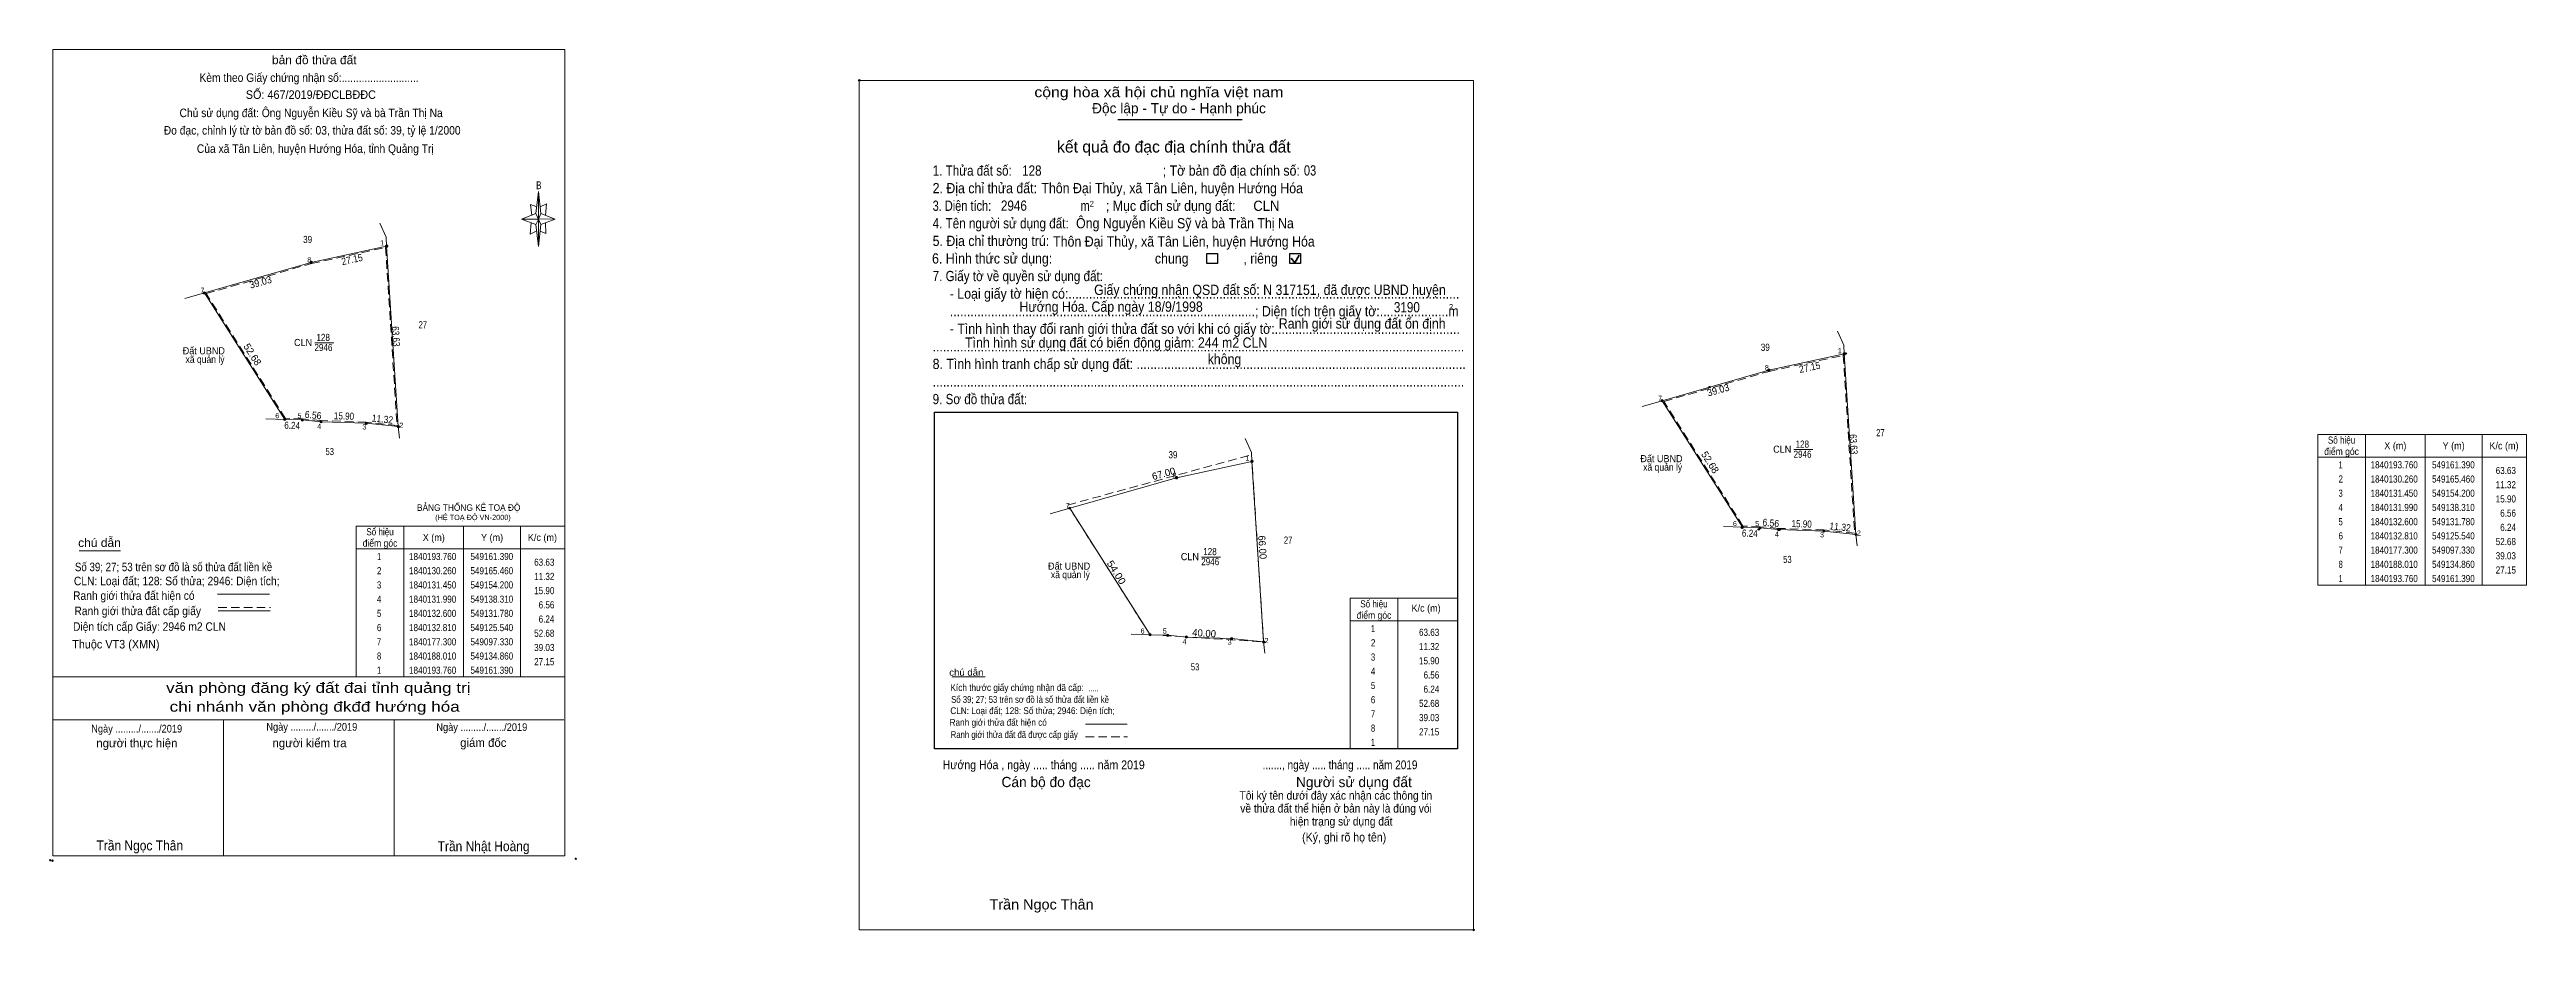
# Model space of a CAD drawing. Header units: metres. Extents: x 548530 to 549401, y 1839991 to 1840301.
import ezdxf
from ezdxf.enums import TextEntityAlignment as Align

# ---------------------------------------------------------------- set-up
doc = ezdxf.new("R2010")
doc.units = ezdxf.units.M
doc.header["$PDMODE"] = 32
doc.header["$PDSIZE"] = 0.5
doc.linetypes.add('MEDIUM_DASHED', pattern=[4.5, 3, -1.5])
for name, color, linetype, lineweight in [('1', 7, 'Continuous', 13), ('10', 7, 'Continuous', 13), ('17', 7, 'Continuous', 13), ('2', 7, 'Continuous', 25), ('36', 7, 'Continuous', 13), ('5', 7, 'Continuous', 13), ('6', 7, 'Continuous', 13), ('63', 7, 'Continuous', 13)]:
    doc.layers.add(name, color=color, linetype=linetype, lineweight=lineweight)
doc.layers.add('12', color=7, linetype='Continuous')

msp = doc.modelspace()

# ---------------------------------------------------------------- hatches: boundary and pattern name
at = {"layer": '63'}
for points in [[(548649.33, 1840231.69, 1), (548648.53, 1840231.69, 1)], [(548622.8, 1840225.94, 1), (548622, 1840225.94, 1)], [(548585.27, 1840215.23, 1), (548584.47, 1840215.23, 1)], [(549161.79, 1840193.76, 1), (549160.99, 1840193.76, 1)], [(549135.26, 1840188.01, 1), (549134.46, 1840188.01, 1)], [(549097.73, 1840177.3, 1), (549096.93, 1840177.3, 1)], [(548613.48, 1840170.74, 1), (548612.68, 1840170.74, 1)], [(548619.72, 1840170.53, 1), (548618.92, 1840170.53, 1)], [(548626.25, 1840169.92, 1), (548625.45, 1840169.92, 1)], [(548642.14, 1840169.38, 1), (548641.34, 1840169.38, 1)], [(548653.4, 1840168.19, 1), (548652.6, 1840168.19, 1)], [(548927.02, 1840150.22, 1), (548926.22, 1840150.22, 1)], [(548953.55, 1840155.97, 1), (548952.75, 1840155.97, 1)], [(548889.49, 1840139.51, 1), (548888.69, 1840139.51, 1)], [(549125.94, 1840132.81, 1), (549125.14, 1840132.81, 1)], [(549132.18, 1840132.6, 1), (549131.38, 1840132.6, 1)], [(549138.71, 1840131.99, 1), (549137.91, 1840131.99, 1)], [(549154.6, 1840131.45, 1), (549153.8, 1840131.45, 1)], [(549165.86, 1840130.26, 1), (549165.06, 1840130.26, 1)], [(548917.7, 1840095.02, 1), (548916.9, 1840095.02, 1)], [(548923.94, 1840094.81, 1), (548923.14, 1840094.81, 1)], [(548930.47, 1840094.2, 1), (548929.67, 1840094.2, 1)], [(548946.36, 1840093.66, 1), (548945.56, 1840093.66, 1)], [(548957.62, 1840092.47, 1), (548956.82, 1840092.47, 1)]]:
    msp.add_hatch(color=256, dxfattribs=at).paths.add_polyline_path(points)

# ---------------------------------------------------------------- linework, layer by layer
at = {"layer": '1'}
msp.add_lwpolyline([(549161.39, 1840193.76), (549165.46, 1840130.26), (549154.2, 1840131.45), (549138.31, 1840131.99), (549131.78, 1840132.6), (549125.54, 1840132.81), (549097.33, 1840177.3), (549134.86, 1840188.01)], close=True, dxfattribs=at)
at = {"layer": '10'}
for p, q in [((549158.98, 1840201.82), (549161.17, 1840196.88)), ((549125.54, 1840132.81), (549097.33, 1840177.3)), ((549143.63, 1840160.1), (549150.37, 1840160.1)), ((549125.54, 1840132.81), (549118.88, 1840133.04))]:
    msp.add_line(p, q, dxfattribs=at)
at = {"layer": '10', "linetype": 'MEDIUM_DASHED'}
for points in [[(548917.3, 1840095.02), (548888.38, 1840140.62), (548953, 1840158.33)], [(548917.3, 1840095.02), (548957.22, 1840092.47), (548953, 1840158.33)]]:
    msp.add_lwpolyline(points, dxfattribs=at)
at = {"layer": '10'}
msp.add_lwpolyline([(549138.31, 1840131.99), (549131.78, 1840132.6), (549125.54, 1840132.81)], dxfattribs=at)
at = {"layer": '12'}
for p in [(549161.88, 1840193.87), (549134.86, 1840188.01), (549114.09, 1840182.08), (549125.39, 1840132.67), (549131.31, 1840132.03), (549138.64, 1840131.98), (549154.2, 1840131.45), (549165.46, 1840130.26)]:
    msp.add_point(p, dxfattribs=at)
at = {"layer": '17'}
for p, q in [((548540.88, 1840124.51), (548555.36, 1840124.51)), ((548847.77, 1840080.21), (548859.35, 1840080.21))]:
    msp.add_line(p, q, dxfattribs=at)
at = {"layer": '2'}
for p, q in [((548906.03, 1840276.26), (548949.72, 1840276.26)), ((548841.54, 1840173.24), (549025.44, 1840173.24)), ((549025.44, 1840173.24), (549025.44, 1840054.86))]:
    msp.add_line(p, q, dxfattribs=at)
at = {"layer": '2', "lineweight": 35}
for p, q in [((548966.96, 1840227.43), (548968.19, 1840225.83)), ((548968.19, 1840225.83), (548969.69, 1840228.51))]:
    msp.add_line(p, q, dxfattribs=at)
at = {"layer": '2', "lineweight": 13}
msp.add_lwpolyline([(548815.05, 1840289.97), (549031.06, 1840289.97), (549031.06, 1839991.19), (548815.05, 1839991.19)], close=True, dxfattribs=at)
at = {"layer": '2'}
for points in [[(548937.29, 1840229.03), (548941, 1840229.03), (548941, 1840225.57), (548937.29, 1840225.57)], [(548966.48, 1840229.03), (548970.19, 1840229.03), (548970.19, 1840225.57), (548966.48, 1840225.57)]]:
    msp.add_lwpolyline(points, close=True, dxfattribs=at)
msp.add_lwpolyline([(549025.44, 1840054.86), (548841.54, 1840054.86), (548841.54, 1840173.24)], dxfattribs=at)
for p in [(548815.05, 1840289.97), (549031.06, 1839991.19)]:
    msp.add_point(p, dxfattribs=at)
at = {"layer": '36'}
for p, q in [((549134.86, 1840188.01), (549161.39, 1840193.76)), ((549161.17, 1840196.88), (549161.39, 1840193.76)), ((549165.46, 1840130.26), (549161.39, 1840193.76)), ((549097.33, 1840177.3), (549134.86, 1840188.01)), ((549090.38, 1840175.33), (549097.33, 1840177.3)), ((549165.46, 1840130.26), (549165.94, 1840126.26))]:
    msp.add_line(p, q, dxfattribs=at)
msp.add_lwpolyline([(549165.46, 1840130.26), (549154.2, 1840131.45), (549138.31, 1840131.99)], dxfattribs=at)
at = {"layer": '5'}
for p, q in [((548701.34, 1840243.1), (548702.34, 1840250.9)), ((548701.34, 1840239.3), (548696.34, 1840241.1)), ((548703.14, 1840239.3), (548702.34, 1840231.5)), ((548704.94, 1840236.1), (548702.94, 1840236.9)), ((548703.14, 1840243.1), (548708.14, 1840241.1)), ((548704.74, 1840239.9), (548704.94, 1840236.1)), ((548531.6, 1840080.22), (548711.6, 1840080.22)), ((548531.6, 1840065.02), (548711.2, 1840065.02)), ((548531.6, 1840065.02), (548711.2, 1840065.02)), ((548531.6, 1840065.02), (548711.2, 1840065.02)), ((548591.6, 1840017.22), (548591.6, 1840065.02)), ((548651.6, 1840017.22), (548651.6, 1840065.02))]:
    msp.add_line(p, q, dxfattribs=at)
for points in [[(548531.6, 1840300.82), (548711.6, 1840300.82), (548711.6, 1840017.22), (548531.6, 1840017.22)], [(548702.34, 1840250.9), (548703.14, 1840243.1), (548702.34, 1840241.1)], [(548702.34, 1840241.1), (548696.34, 1840241.1), (548701.34, 1840243.1), (548703.14, 1840239.3), (548708.14, 1840241.1), (548702.34, 1840241.3)], [(548702.34, 1840241.1), (548702.34, 1840231.5), (548701.34, 1840239.3)]]:
    msp.add_lwpolyline(points, close=True, dxfattribs=at)
for points in [[(548701.74, 1840245.5), (548699.54, 1840246.3), (548699.94, 1840242.5)], [(548702.94, 1840245.5), (548705.14, 1840246.5), (548704.74, 1840242.5)], [(548702.34, 1840241.1), (548701.34, 1840243.1), (548696.34, 1840241.1)], [(548699.74, 1840239.9), (548699.34, 1840235.9), (548701.54, 1840236.9)], [(548702.34, 1840241.1), (548703.14, 1840239.3), (548708.14, 1840241.1)], [(548711.6, 1840017.22), (548531.6, 1840017.22), (548531.6, 1840065.02)]]:
    msp.add_lwpolyline(points, dxfattribs=at)
for p in [(548530.66, 1840015.68), (548531.46, 1840015.54)]:
    msp.add_point(p, dxfattribs=at)
at = {"layer": '6'}
for p, q in [((548589.46, 1840109.25), (548607.74, 1840109.25)), ((548589.74, 1840103.39), (548608.02, 1840103.39)), ((548894.66, 1840063.57), (548909.28, 1840063.57))]:
    msp.add_line(p, q, dxfattribs=at)
at = {"layer": '6', "linetype": 'MEDIUM_DASHED'}
for p, q in [((548589.74, 1840104.63), (548608.14, 1840104.63)), ((548894.64, 1840059.06), (548909.36, 1840059.06))]:
    msp.add_line(p, q, dxfattribs=at)
at = {"layer": '6'}
msp.add_point((548715.4, 1840016.22), dxfattribs=at)
at = {"layer": '63'}
for p, q in [((548646.52, 1840239.75), (548648.71, 1840234.81)), ((548622.4, 1840225.94), (548648.93, 1840231.69)), ((548648.71, 1840234.81), (548648.93, 1840231.69)), ((548653, 1840168.19), (548648.93, 1840231.69)), ((548584.87, 1840215.23), (548622.4, 1840225.94)), ((548577.92, 1840213.26), (548584.87, 1840215.23)), ((548613.08, 1840170.74), (548584.87, 1840215.23)), ((548623.63, 1840197.63), (548630.37, 1840197.63)), ((548613.08, 1840170.74), (548606.42, 1840170.97)), ((548653, 1840168.19), (548653.48, 1840164.19)), ((548950.74, 1840164.03), (548952.93, 1840159.09)), ((548952.93, 1840159.09), (548953.15, 1840155.97)), ((549327.81, 1840157.47), (549401.21, 1840157.47)), ((549344.61, 1840165.47), (549344.61, 1840112.47)), ((549365.61, 1840165.47), (549365.61, 1840112.47)), ((549385.61, 1840165.47), (549385.61, 1840112.47)), ((548889.09, 1840139.51), (548926.62, 1840150.22)), ((548926.62, 1840150.22), (548953.15, 1840155.97)), ((548957.22, 1840092.47), (548953.15, 1840155.97)), ((548655, 1840133.22), (548655, 1840080.22)), ((548676, 1840133.22), (548676, 1840080.22)), ((548696, 1840133.22), (548696, 1840080.22)), ((548882.14, 1840137.54), (548889.09, 1840139.51)), ((548917.3, 1840095.02), (548889.09, 1840139.51)), ((548638.2, 1840125.22), (548711.6, 1840125.22)), ((548935.39, 1840122.31), (548942.13, 1840122.31)), ((549004.44, 1840107.86), (549004.44, 1840054.86)), ((549025.44, 1840107.86), (549025.44, 1840054.86)), ((548987.64, 1840099.86), (549025.44, 1840099.86)), ((548917.3, 1840095.02), (548910.64, 1840095.25)), ((548957.22, 1840092.47), (548957.7, 1840088.47))]:
    msp.add_line(p, q, dxfattribs=at)
for points in [[(548648.93, 1840231.69), (548653, 1840168.19), (548641.74, 1840169.38), (548625.85, 1840169.92), (548619.32, 1840170.53), (548613.08, 1840170.74), (548584.87, 1840215.23), (548622.4, 1840225.94)], [(549327.81, 1840165.47), (549401.21, 1840165.47), (549401.21, 1840112.47), (549327.81, 1840112.47)], [(548953.15, 1840155.97), (548957.22, 1840092.47), (548945.96, 1840093.66), (548930.07, 1840094.2), (548923.54, 1840094.81), (548917.3, 1840095.02), (548889.09, 1840139.51), (548926.62, 1840150.22)], [(548638.2, 1840133.22), (548711.6, 1840133.22), (548711.6, 1840080.22), (548638.2, 1840080.22)]]:
    msp.add_lwpolyline(points, close=True, dxfattribs=at)
at = {"layer": '63', "linetype": 'MEDIUM_DASHED'}
for points in [[(548648.56, 1840231.2), (548652.57, 1840168.64), (548641.77, 1840169.78), (548625.88, 1840170.32), (548619.35, 1840170.93), (548613.3, 1840171.13), (548585.49, 1840214.99), (548622.5, 1840225.55)], [(549161.02, 1840193.27), (549165.03, 1840130.71), (549154.23, 1840131.85), (549138.34, 1840132.39), (549131.81, 1840133), (549125.76, 1840133.2), (549097.95, 1840177.06), (549134.96, 1840187.62)]]:
    msp.add_lwpolyline(points, close=True, dxfattribs=at)
at = {"layer": '63'}
for points in [[(548625.85, 1840169.92), (548619.32, 1840170.53), (548613.08, 1840170.74)], [(548653, 1840168.19), (548641.74, 1840169.38), (548625.85, 1840169.92)], [(549025.44, 1840054.86), (548987.64, 1840054.86), (548987.64, 1840107.86), (549025.44, 1840107.86)], [(548930.07, 1840094.2), (548923.54, 1840094.81), (548917.3, 1840095.02)], [(548957.22, 1840092.47), (548945.96, 1840093.66), (548930.07, 1840094.2)]]:
    msp.add_lwpolyline(points, dxfattribs=at)
at = {"layer": '63', "linetype": 'MEDIUM_DASHED'}
for centre in [(548648.93, 1840231.69), (548622.4, 1840225.94), (549161.39, 1840193.76), (549134.86, 1840188.01), (548926.62, 1840150.22), (548953.15, 1840155.97)]:
    msp.add_circle(centre, 0.4, dxfattribs=at)
at = {"layer": '63'}
for centre in [(548584.87, 1840215.23), (548584.87, 1840215.23), (549097.33, 1840177.3), (549097.33, 1840177.3), (548613.08, 1840170.74), (548619.32, 1840170.53), (548625.85, 1840169.92), (548641.74, 1840169.38), (548653, 1840168.19), (548889.09, 1840139.51), (548889.09, 1840139.51), (549125.54, 1840132.81), (549131.78, 1840132.6), (549138.31, 1840131.99), (549154.2, 1840131.45), (549165.46, 1840130.26), (548917.3, 1840095.02), (548923.54, 1840094.81), (548930.07, 1840094.2), (548945.96, 1840093.66), (548957.22, 1840092.47)]:
    msp.add_circle(centre, 0.4, dxfattribs=at)

# ---------------------------------------------------------------- texts
at = {"layer": '1'}
for s, width, p in [('CLN', 0.95, (549139.555, 1840159.01)), ('2946', 0.85, (549146.71, 1840157.25)), ('128', 0.85, (549146.62, 1840160.79))]:
    msp.add_text(s, height=2.5, dxfattribs=dict(at, width=width)).set_placement(p, align=Align.CENTER)
for s, height, width, p in [('BẢNG THỐNG KÊ TOẠ ĐỘ ', 2.3, 0.95, (548659.59, 1840138.57)), ('(HỆ TOẠ ĐỘ VN-2000)', 1.86, 0.9, (548665.99, 1840135.33))]:
    msp.add_text(s, height=height, dxfattribs=dict(at, width=width)).set_placement(p)
at = {"layer": '10'}
for s, width, p in [('39', 0.85, (549133.605, 1840194.85)), ('27', 0.8, (549174.09, 1840164.83)), ('Đất UBND', 0.95, (549097.11, 1840155.69)), (' xã quản lý', 0.9, (549097.115, 1840152.69)), ('53', 0.8, (549141.39, 1840120.25))]:
    msp.add_text(s, height=2.5, dxfattribs=dict(at, width=width)).set_placement(p, align=Align.CENTER)
msp.add_text('66.00', height=2.5, rotation=273.666, dxfattribs=at).set_placement((548955.591, 1840125.7), align=Align.CENTER)
at = {"layer": '10', "width": 1.1}
msp.add_text('54.00', height=2.5, rotation=302.383, dxfattribs=at).set_placement((548904.426, 1840116.264), align=Align.CENTER)
at = {"layer": '12'}
for s, width, p in [('47', 1.3, (549161.88, 1840193.87)), ('46', 1.25, (549134.86, 1840188.01)), ('45', 1.25, (549114.09, 1840182.08)), ('44', 1.25, (549125.39, 1840132.67)), ('43', 1.3, (549131.31, 1840132.03)), ('42', 1.3, (549138.64, 1840131.98)), ('41', 1.25, (549154.2, 1840131.45)), ('40', 1.3, (549165.46, 1840130.26))]:
    msp.add_text(s, height=0.2, dxfattribs=dict(at, width=width)).set_placement(p)
at = {"layer": '2'}
for s, height, width, p in [('cộng hòa xã hội chủ nghĩa việt nam', 3.606, 1.15, (548876.65, 1840284.06)), ('2. Địa chỉ thửa đất:', 3.606, 0.9, (548840.88, 1840250.27)), ('1. Thửa đất số:', 3.606, 0.85, (548840.88, 1840256.45)), ('128', 3.61, 0.85, (548872.33, 1840256.45)), ('Thôn Đại Thủy, xã Tân Liên, huyện Hướng Hóa', 3.61, 0.9, (548879.1, 1840250.27)), ('; Tờ bản đồ địa chính số:', 3.606, 0.9, (548921.78, 1840256.45)), ('03', 3.61, 0.8, (548971.41, 1840256.5)), ('3. Diện tích:', 3.606, 0.8, (548840.88, 1840244.08)), ('2946', 3.61, 0.85, (548864.88, 1840244.11)), ('m', 3.606, 0.8, (548892.86, 1840244.08)), ('2', 2.06, 0.8, (548896.1, 1840245.53)), ('; Mục đích sử dụng đất:', 3.606, 0.9, (548901.79, 1840244.08)), (' CLN', 3.61, 0.95, (548952.35, 1840244.06)), ('4. Tên người sử dụng đất:', 3.606, 0.85, (548840.88, 1840237.91)), ('5. Địa chỉ thường trú:', 3.606, 0.9, (548840.88, 1840231.72)), ('Ông Nguyễn Kiều Sỹ và bà Trần Thị Na', 3.61, 0.9, (548891.3, 1840237.93)), ('6. Hình thức sử dụng:', 3.606, 0.9, (548840.67, 1840225.54)), ('Thôn Đại Thủy, xã Tân Liên, huyện Hướng Hóa', 3.61, 0.9, (548883.24, 1840231.51)), ('chung                , riêng', 3.606, 0.9, (548919.02, 1840225.54)), ('7. Giấy tờ về quyền sử dụng đất:', 3.606, 0.85, (548840.88, 1840219.36)), ('Giấy chứng nhận QSD đất số: N 317151, đã được UBND huyện', 3.61, 0.9, (548897.65, 1840214.51)), ('     - Loại giấy tờ hiện có:..................................................................................................................', 3.606, 0.9, (548840.88, 1840213.18)), ('     .........................................................................................; Diện tích trên giấy tờ:....................m', 3.606, 0.9, (548840.88, 1840206.99)), ('Hướng Hóa. Cấp ngày 18/9/1998', 3.61, 0.9, (548871.4, 1840208.59)), ('3190', 3.61, 0.85, (549003.03, 1840208.39)), ('2', 2.06, 0.8, (549022.41, 1840209.27)), ('     - Tình hình thay đổi ranh giới thửa đất so với khi có giấy tờ:......................................................', 3.606, 0.9, (548840.88, 1840200.82)), ('Ranh giới sử dụng đất ổn định', 3.61, 0.9, (548962.57, 1840202.66)), ('8. Tình hình tranh chấp sử dụng đất: ................................................................................................', 3.606, 0.9, (548840.88, 1840188.45)), ('...........................................................................................................................................................', 3.606, 0.9, (548840.88, 1840194.63)), ('Tình hình sử dụng đất có biến động giảm: 244 m2 CLN', 3.61, 0.9, (548852.26, 1840195.94)), ('không', 3.606, 0.9, (548937.57, 1840190.15)), ('9. Sơ đồ thửa đất:', 3.606, 0.85, (548840.88, 1840176.09)), ('...........................................................................................................................................................', 3.606, 0.9, (548840.88, 1840182.27)), ('Hướng Hóa , ngày ..... tháng ..... năm 2019', 3.088, 0.9, (548844.41, 1840047.72)), ('......., ngày ..... tháng ..... năm 2019', 3.088, 0.85, (548956.88, 1840047.72)), ('(Ký, ghi rõ họ tên)', 3.091, 0.9, (548970.77, 1840022.27)), ('Trần Ngọc Thân', 3.608, 1.05, (548860.86, 1839998.37))]:
    msp.add_text(s, height=height, dxfattribs=dict(at, width=width)).set_placement(p)
for s, p in [('Độc lập - Tự do - Hạnh phúc', (548896.92, 1840278.37)), ('Cán bộ đo đạc', (548865.09, 1840041.41)), ('Người sử dụng đất', (548968.62, 1840041.41))]:
    msp.add_text(s, height=3.606, dxfattribs=at).set_placement(p)
for s, height, p in [('kết quả đo đạc địa chính thửa đất', 4.121, (548925.68, 1840264.59)), ('.', 1.03, (549031.05, 1839990.64))]:
    msp.add_text(s, height=height, dxfattribs=at).set_placement(p, align=Align.CENTER)
for s, height, width, p in [('.....', 2, 0.95, (548897.465, 1840075.15)), ('Tôi ký tên dưới đây xác nhận các thông tin', 2.979, 0.9, (548982.645, 1840037)), ('về thửa đất thể hiện ở bản này là đúng vói', 2.979, 0.9, (548982.7, 1840032.45)), ('hiện trạng sử dụng đất', 2.979, 0.9, (548984.5, 1840027.89))]:
    msp.add_text(s, height=height, dxfattribs=dict(at, width=width)).set_placement(p, align=Align.CENTER)
at = {"layer": '5'}
for s, height, width, p in [('bản đồ thửa đất', 3, 1.05, (548623.48, 1840295.66)), ('Kèm theo Giấy chứng nhận số:...........................', 3, 0.9, (548621.64, 1840289.44)), ('Chủ sử dụng đất: Ông Nguyễn Kiều Sỹ và bà Trần Thị Na', 3, 0.9, (548622.375, 1840277.04)), ('SỐ: 467/2019/ĐĐCLBĐĐC', 3, 0.95, (548622.28, 1840283.46)), ('Đo đạc, chỉnh lý từ tờ bản đồ số: 03, thửa đất số: 39, tỷ lệ 1/2000 ', 3, 0.9, (548623.245, 1840270.9)), ('Của xã Tân Liên, huyện Hướng Hóa, tỉnh Quảng Trị', 3, 0.9, (548623.835, 1840264.48)), ('B', 2.755, 0.75, (548702.415, 1840251.7)), ('văn phòng đăng ký đất đai tỉnh quảng trị', 3.6, 1.25, (548624.915, 1840074.57)), ('chi nhánh văn phòng đkđđ hướng hóa', 3.6, 1.25, (548623.63, 1840067.93)), ('Ngày ........./......./2019', 2.7, 0.9, (548561.055, 1840060.62)), ('Ngày ........./......./2019', 2.7, 0.9, (548622.615, 1840061.26)), ('Ngày ........./......./2019', 2.7, 0.9, (548682.375, 1840061.16)), ('Trần Ngọc Thân', 3.5, 0.9, (548562.135, 1840019.14)), ('Trần Nhật Hoàng', 3.5, 0.9, (548683.015, 1840018.88))]:
    msp.add_text(s, height=height, dxfattribs=dict(at, width=width)).set_placement(p, align=Align.CENTER)
for s, p in [('người thực hiện', (548561.105, 1840055.4)), ('người kiểm tra', (548621.815, 1840055.44)), ('giám đốc', (548682.91, 1840055.56))]:
    msp.add_text(s, height=3, dxfattribs=at).set_placement(p, align=Align.CENTER)
at = {"layer": '6'}
for s, height, width, p in [('chú dẫn', 3, 1.05, (548540.48, 1840125.87)), ('CLN: Loại đất; 128: Số thửa; 2946: Diện tích;', 3, 0.9, (548538.98, 1840112.41)), ('Số 39; 27; 53 trên sơ đồ là số thửa đất liền kề', 3, 0.85, (548539.34, 1840117.35)), ('Ranh giới thửa đất hiện có ', 3, 0.9, (548538.68, 1840107.27)), ('Ranh giới thửa đất cấp giấy', 3, 0.9, (548539.14, 1840101.89)), ('Diện tích cấp Giấy: 2946 m2 CLN', 3, 0.9, (548538.66, 1840096.38)), ('Thuộc VT3 (XMN)', 3, 0.95, (548538.37, 1840090.17)), ('chú dẫn', 2.4, 1.05, (548846.72, 1840080.57)), ('Kích thước giấy chứng nhận đã cấp:', 2.4, 0.9, (548847.16, 1840075.21)), ('Số 39; 27; 53 trên sơ đồ là số thửa đất liền kề', 2.4, 0.85, (548847.38, 1840071.05)), ('Ranh giới thửa đất hiện có ', 2.4, 0.9, (548846.85, 1840062.98)), ('CLN: Loại đất; 128: Số thửa; 2946: Diện tích;', 2.4, 0.9, (548847.09, 1840067.09)), ('Ranh giới thửa đất đã được cấp giấy', 2.4, 0.85, (548847.22, 1840058.68))]:
    msp.add_text(s, height=height, dxfattribs=dict(at, width=width)).set_placement(p)
at = {"layer": '63'}
for s, width, p in [('39', 0.85, (548621.145, 1840232.78)), ('128', 0.85, (548626.62, 1840198.32)), ('27', 0.8, (548661.63, 1840202.76)), ('Đất UBND', 0.95, (548584.65, 1840193.62)), (' xã quản lý', 0.9, (548584.655, 1840190.62)), ('CLN', 0.95, (548619.555, 1840196.54)), ('2946', 0.85, (548626.71, 1840194.78)), ('53', 0.8, (548628.93, 1840158.18)), ('39', 0.85, (548925.365, 1840157.06)), ('điểm góc', 0.9, (549336.21, 1840158.22)), ('Số hiệu', 0.85, (549336.21, 1840162.22)), ('X (m)', 0.95, (549355.11, 1840160.22)), ('Y (m)', 0.95, (549375.605, 1840160.22)), ('K/c (m)', 0.95, (549393.31, 1840160.22)), (' 2', 0.85, (549335.51, 1840148.52)), (' 1', 0.75, (549335.505, 1840153.52)), ('1840193.760', 0.85, (549354.71, 1840153.52)), ('1840130.260', 0.85, (549354.71, 1840148.52)), ('549161.390', 0.85, (549375.515, 1840153.52)), ('549165.460', 0.85, (549375.515, 1840148.52)), (' 4', 0.85, (549335.505, 1840138.52)), (' 3', 0.8, (549335.51, 1840143.52)), ('1840131.450', 0.85, (549354.71, 1840143.52)), ('1840131.990', 0.85, (549354.71, 1840138.52)), ('549154.200', 0.85, (549375.515, 1840143.52)), ('549138.310', 0.85, (549375.515, 1840138.52)), ('Số hiệu', 0.85, (548646.6, 1840129.97)), (' 5', 0.8, (549335.51, 1840133.52)), (' 6', 0.85, (549335.51, 1840128.52)), ('1840132.600', 0.85, (549354.71, 1840133.52)), ('1840132.810', 0.85, (549354.71, 1840128.52)), ('549131.780', 0.85, (549375.515, 1840133.52)), ('549125.540', 0.85, (549375.515, 1840128.52)), ('điểm góc', 0.9, (548646.6, 1840125.97)), (' 1', 0.75, (548645.895, 1840121.27)), ('1840193.760', 0.85, (548665.1, 1840121.27)), ('X (m)', 0.95, (548665.5, 1840127.97)), ('549161.390', 0.85, (548685.905, 1840121.27)), ('Y (m)', 0.95, (548685.995, 1840127.97)), ('K/c (m)', 0.95, (548703.7, 1840127.97)), ('CLN', 0.95, (548931.315, 1840121.22)), ('128', 0.85, (548938.38, 1840123)), ('27', 0.8, (548965.85, 1840127.04)), (' 7', 0.8, (549335.51, 1840123.52)), ('1840177.300', 0.85, (549354.71, 1840123.52)), ('549097.330', 0.85, (549375.515, 1840123.52)), (' 3', 0.8, (548645.9, 1840111.27)), (' 2', 0.85, (548645.9, 1840116.27)), ('1840130.260', 0.85, (548665.1, 1840116.27)), ('1840131.450', 0.85, (548665.1, 1840111.27)), ('549165.460', 0.85, (548685.905, 1840116.27)), ('549154.200', 0.85, (548685.905, 1840111.27)), ('Đất UBND', 0.95, (548888.87, 1840117.9)), (' xã quản lý', 0.9, (548888.875, 1840114.9)), ('2946', 0.85, (548938.47, 1840119.46)), (' 8', 0.8, (549335.51, 1840118.52)), (' 1', 0.75, (549335.505, 1840113.52)), ('1840188.010', 0.85, (549354.71, 1840118.52)), ('1840193.760', 0.85, (549354.71, 1840113.52)), ('549134.860', 0.85, (549375.515, 1840118.52)), ('549161.390', 0.85, (549375.515, 1840113.52)), (' 4', 0.85, (548645.895, 1840106.27)), ('1840131.990', 0.85, (548665.1, 1840106.27)), ('549138.310', 0.85, (548685.905, 1840106.27)), ('Số hiệu', 0.85, (548996.04, 1840104.61)), ('K/c (m)', 0.95, (549014.36, 1840103.11)), (' 5', 0.8, (548645.9, 1840101.27)), (' 6', 0.85, (548645.9, 1840096.27)), ('1840132.600', 0.85, (548665.1, 1840101.27)), ('1840132.810', 0.85, (548665.1, 1840096.27)), ('549131.780', 0.85, (548685.905, 1840101.27)), ('549125.540', 0.85, (548685.905, 1840096.27)), ('điểm góc', 0.9, (548996.04, 1840100.61)), (' 1', 0.75, (548995.335, 1840095.91)), (' 8', 0.8, (548645.9, 1840086.27)), (' 7', 0.8, (548645.9, 1840091.27)), ('1840177.300', 0.85, (548665.1, 1840091.27)), ('1840188.010', 0.85, (548665.1, 1840086.27)), ('549097.330', 0.85, (548685.905, 1840091.27)), ('549134.860', 0.85, (548685.905, 1840086.27)), (' 3', 0.8, (548995.34, 1840085.91)), (' 2', 0.85, (548995.34, 1840090.91)), (' 1', 0.75, (548645.895, 1840081.27)), ('1840193.760', 0.85, (548665.1, 1840081.27)), ('549161.390', 0.85, (548685.905, 1840081.27)), ('53', 0.8, (548933.15, 1840082.46)), (' 4', 0.85, (548995.335, 1840080.91)), (' 5', 0.8, (548995.34, 1840075.91)), (' 6', 0.85, (548995.34, 1840070.91)), (' 8', 0.8, (548995.34, 1840060.91)), (' 7', 0.8, (548995.34, 1840065.91)), (' 1', 0.75, (548995.335, 1840055.91))]:
    msp.add_text(s, height=2.5, dxfattribs=dict(at, width=width)).set_placement(p, align=Align.CENTER)
for s, height, width, p in [(' 8', 1.8, 0.95, (548622.4, 1840225.94)), (' 1', 1.8, 0.9, (548648.01, 1840231.93)), (' 7', 1.8, 0.9, (548584.87, 1840215.23)), (' 1', 1.8, 0.9, (549160.47, 1840194)), (' 8', 1.8, 0.95, (549134.86, 1840188.01)), (' 7', 1.8, 0.9, (549097.33, 1840177.3)), (' 6', 1.8, 0.9, (548611.15, 1840171.13)), (' 5', 1.8, 0.9, (548618.97, 1840171.12)), (' 4', 1.8, 0.95, (548625.9, 1840167.39)), (' 3', 1.8, 0.95, (548641.77, 1840167.19)), (' 2', 1.8, 0.9, (548654.76, 1840167.78)), (' 1', 1.8, 0.9, (548952.23, 1840156.21)), (' 8', 1.8, 0.95, (548926.62, 1840150.22)), ('63.63', 2.5, 0.85, (549397.51, 1840151.52)), ('11.32', 2.5, 0.85, (549397.51, 1840146.52)), (' 7', 1.8, 0.9, (548889.09, 1840139.51)), ('15.90', 2.5, 0.85, (549397.51, 1840141.52)), (' 6', 1.8, 0.9, (549123.61, 1840133.2)), (' 5', 1.8, 0.9, (549131.43, 1840133.19)), (' 4', 1.8, 0.95, (549138.36, 1840129.46)), (' 3', 1.8, 0.95, (549154.23, 1840129.26)), (' 2', 1.8, 0.9, (549167.22, 1840129.85)), ('6.56', 2.5, 0.85, (549397.51, 1840136.52)), ('6.24', 2.5, 0.85, (549397.51, 1840131.52)), ('39.03', 2.5, 0.85, (549397.51, 1840121.52)), ('52.68', 2.5, 0.85, (549397.51, 1840126.52)), ('63.63', 2.5, 0.85, (548707.9, 1840119.27)), ('11.32', 2.5, 0.85, (548707.9, 1840114.27)), ('27.15', 2.5, 0.85, (549397.51, 1840116.52)), ('15.90', 2.5, 0.85, (548707.9, 1840109.27)), ('6.56', 2.5, 0.85, (548707.9, 1840104.27)), ('52.68', 2.5, 0.85, (548707.9, 1840094.27)), ('6.24', 2.5, 0.85, (548707.9, 1840099.27)), (' 6', 1.8, 0.9, (548915.37, 1840095.41)), (' 5', 1.8, 0.9, (548923.19, 1840095.4)), ('63.63', 2.5, 0.85, (549018.99, 1840094.61)), ('39.03', 2.5, 0.85, (548707.9, 1840089.27)), (' 4', 1.8, 0.95, (548930.12, 1840091.67)), (' 3', 1.8, 0.95, (548945.99, 1840091.47)), (' 2', 1.8, 0.9, (548958.98, 1840092.06)), ('11.32', 2.5, 0.85, (549018.99, 1840089.61)), ('27.15', 2.5, 0.85, (548707.9, 1840084.27)), ('15.90', 2.5, 0.85, (549018.99, 1840084.61)), ('6.56', 2.5, 0.85, (549018.99, 1840079.61)), ('52.68', 2.5, 0.85, (549018.99, 1840069.61)), ('6.24', 2.5, 0.85, (549018.99, 1840074.61)), ('39.03', 2.5, 0.85, (549018.99, 1840064.61)), ('27.15', 2.5, 0.85, (549018.99, 1840059.61))]:
    msp.add_text(s, height=height, dxfattribs=dict(at, width=width)).set_placement(p, align=Align.RIGHT)
for s, rotation, width, p in [('27.15', 12.229, 0.9, (548637.03, 1840225.767)), ('39.03', 15.927, 0.95, (548604.927, 1840217.785)), ('63.63', 273.667, 0.85, (548650.973, 1840199.855)), ('27.15', 12.229, 0.9, (549149.49, 1840187.837)), ('39.03', 15.927, 0.95, (549117.387, 1840179.855)), ('6.24', 358.073, 0.85, (548615.668, 1840167.374)), ('6.56', 354.663, 0.9, (548622.974, 1840171.018)), ('15.90', 358.054, 0.85, (548633.903, 1840170.685)), ('11.32', 353.967, 0.9, (548647.329, 1840169.615)), ('63.63', 273.667, 0.85, (549163.433, 1840161.92)), ('6.24', 358.073, 0.85, (549128.128, 1840129.444)), ('6.56', 354.663, 0.9, (549135.434, 1840133.088)), ('15.90', 358.054, 0.85, (549146.363, 1840132.755)), ('11.32', 353.967, 0.9, (549159.789, 1840131.685))]:
    msp.add_text(s, height=2.5, rotation=rotation, dxfattribs=dict(at, width=width)).set_placement(p, align=Align.CENTER)
for s, rotation, p in [('52.68', 302.378, (548600.693, 1840192.904)), ('52.68', 302.378, (549113.153, 1840154.974)), ('67.00', 15.326, (548922.42, 1840150.468)), ('40.00', 356.345, (548936.24, 1840094.31))]:
    msp.add_text(s, height=2.5, rotation=rotation, dxfattribs=at).set_placement(p, align=Align.CENTER)

doc.saveas('drawing.dxf')
